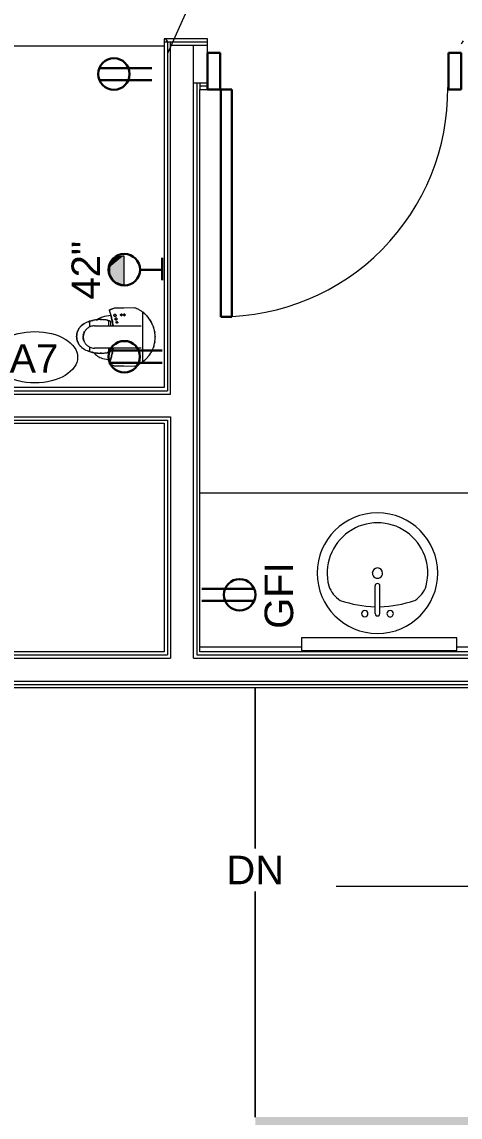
# Model space of a CAD drawing. Header units: inches. Extents: x -1176 to 1507, y -2563 to 978.
# Drawn here: x -808.8 to -739.7, y 36.3 to 208.8 of the extents above; entities that cross this region are included whole.
import ezdxf

# ---------------------------------------------------------------- set-up
doc = ezdxf.new("R2010")
doc.units = ezdxf.units.IN
doc.header["$MEASUREMENT"] = 0
for name, color, linetype, lineweight in [('A-ANNO-NOTE', 131, 'Continuous', 40), ('A-DETL', 90, 'Continuous', 9), ('A-DOOR', 31, 'Continuous', 18), ('A-DOOR-FRAM', 31, 'Continuous', 30), ('A-FLOR-LEVL', 51, 'Continuous', 9), ('A-FLOR-LEVL-TEXT', 2, 'Continuous', 9), ('A-WALL', 113, 'Continuous', 18), ('A-WALL-PATT', 111, 'Continuous', 18), ('I-WALL', 2, 'Continuous', 18), ('P-SANR-FIXT', 6, 'Continuous', 9), ('Q-CASE', 31, 'Continuous', 9), ('Q-SPCQ', 91, 'Continuous', 9), ('Q-SPCQ-IDEN', 132, 'Continuous', 9), ('S-STRS', 31, 'Continuous', 18)]:
    doc.layers.add(name, color=color, linetype=linetype, lineweight=lineweight)
doc.styles.add('Arial', font='arial.ttf', dxfattribs={"height": 4.5})
doc.styles.add('Swis721 Lt BT', font='swissl.ttf', dxfattribs={"height": 4.5})
pattern_1 = [(0, (0, 0), (15.36, 3.84), [0.634, -10.886, 0.634, -10.886, -61.44]), (0, (0, 0), (15.36, 3.84), [-23.04, 0.634, -22.406, 0.634, -10.886, -26.88]), (0, (0, 0), (15.36, 3.84), [-57.6, 0.634, -7.046, 0.634, -18.566]), (120, (5.76, 1.92), (-11.005538, 11.38215), [0.634, -10.886, 0.634, -10.886, -61.44]), (120, (5.76, 1.92), (-11.005538, 11.38215), [-23.04, 0.634, -22.406, 0.634, -10.886, -26.88]), (120, (5.76, 1.92), (-11.005538, 11.38215), [-57.6, 0.634, -7.046, 0.634, -18.566]), (240, (7.68, 9.6), (-4.354462, -15.22215), [0.634, -10.886, 0.634, -10.886, -61.44]), (240, (7.68, 9.6), (-4.354462, -15.22215), [-23.04, 0.634, -22.406, 0.634, -10.886, -26.88]), (240, (7.68, 9.6), (-4.354462, -15.22215), [-57.6, 0.634, -7.046, 0.634, -18.566])]

# ---------------------------------------------------------------- blocks, each defined once
blk = doc.blocks.new('Desk32 - Desk-6998125-2nd Floor Power _ Signal')
at = {"layer": 'Q-CASE'}
for p, q in [((2324.13, 494.41), (2324.13, 463.83)), ((2324.13, 463.83), (2377.92, 463.83))]:
    blk.add_line(p, q, dxfattribs=at)
blk = doc.blocks.new('Single Flush - D2 3_ X 8_-8439575-2nd Floor Power _ Signal')
at = {"layer": 'A-DOOR', "lineweight": 30}
for p, q in [((16.15625, 39.8125), (16.15625, 4)), ((17.90625, 39.8125), (16.15625, 39.8125)), ((17.90625, 4), (17.90625, 39.8125)), ((16.15625, 4), (17.90625, 4))]:
    blk.add_line(p, q, dxfattribs=at)
at = {"layer": 'A-DOOR', "lineweight": 9}
blk.add_arc((17.90625, 4), 35.8125, 90, 180.5, dxfattribs=at)
at = {"layer": 'A-DOOR-FRAM'}
for p, q in [((-20, -1.75), (-20, 4)), ((-20, 4), (-18, 4)), ((-18, -1.75), (-18, 4)), ((18.000004, -1.75), (18.000004, 4)), ((18.000004, 4), (20.000004, 4)), ((20.000004, -1.75), (20.000004, 4)), ((-20, -1.75), (-18, -1.75)), ((18.000004, -1.75), (20.000004, -1.75))]:
    blk.add_line(p, q, dxfattribs=at)
blk = doc.blocks.new('C-Counter Top - ADJ HEIGHT-7398507-2nd Floor Power _ Signal')
at = {"layer": 'Q-CASE'}
for p, q in [((12.59, 25), (-47.21, 25)), ((12.59, 0.75), (12.59, 25)), ((-31.21, 0.75), (-47.21, 0.75)), ((12.59, 0.75), (-6.71, 0.75)), ((12.59, 0), (12.59, 0.75))]:
    blk.add_line(p, q, dxfattribs=at)
blk = doc.blocks.new('Sink Vanity-Round - 19_ x 19_-4918671-2nd Floor Power _ Signal')
at = {"layer": 'P-SANR-FIXT'}
for p, q in [((3.43, 9.73), (3.43, 5.36)), ((4.18, 9.73), (4.18, 5.36))]:
    blk.add_line(p, q, dxfattribs=at)
for centre, radius, start, end in [((3.81, 3.35), 9.5, 90, 270), ((3.81, 3.35), 9.5, 270, 90), ((3.81, -9.17), 17.81, 91.2067, 109.2086), ((1.81, 9.73), 0.5, 360, 180), ((1.81, 9.73), 0.5, 180, 360), ((3.81, 9.73), 0.375, 360, 180), ((3.81, -9.17), 17.81, 70.7914, 88.7933), ((5.81, 9.73), 0.5, 0, 180), ((5.81, 9.73), 0.5, 180, 360), ((0.05, 4.11), 4.12, 120.7927, 162.1904), ((7.56, 4.11), 4.12, 17.8096, 59.2073), ((3.81, 3.35), 7.93, 165.3071, 14.6929), ((3.81, 5.36), 0.375, 180, 360), ((3.81, 3.35), 0.812, 360, 180), ((3.81, 3.35), 0.813, 180, 360)]:
    blk.add_arc(centre, radius, start, end, dxfattribs=at)
blk = doc.blocks.new('AC3 - AC3-7398508-2nd Floor Power _ Signal')
at = {"layer": 'Q-SPCQ'}
for p, q in [((12.25, -3), (-12.25, -3)), ((-12.25, -3), (-12.25, -5)), ((12.25, -5), (12.25, -3)), ((-12.25, -5), (12.25, -5))]:
    blk.add_line(p, q, dxfattribs=at)
blk = doc.blocks.new('Keurig_Coffee_Maker_18764 - Keurig_Coffee_Maker_18764-V100-2nd Floor Power _ Signal')
at = {"layer": 'Q-SPCQ'}
for p, q in [((-1.56, 3.82), (-2.29, 3.82)), ((-0.61, 4.75), (-0.53, 4.77)), ((-0.53, 4.77), (-0.61, 4.75)), ((-0.61, 4.75), (-0.53, 4.77)), ((-0.53, 4.77), (-0.61, 4.75)), ((-0.61, 4.75), (-0.53, 4.77)), ((-0.53, 4.77), (-0.61, 4.75)), ((-0.61, 4.75), (-0.6, 4.72)), ((-0.61, 4.75), (-0.6, 4.72)), ((-0.61, 4.75), (-0.6, 4.72)), ((-0.6, 4.72), (-0.52, 4.74)), ((-0.52, 4.74), (-0.6, 4.72)), ((-0.6, 4.72), (-0.52, 4.74)), ((-0.52, 4.74), (-0.6, 4.72)), ((-0.6, 4.72), (-0.52, 4.74)), ((-0.52, 4.74), (-0.6, 4.72)), ((-0.52, 4.74), (-0.53, 4.77)), ((-0.52, 4.74), (-0.53, 4.77)), ((-0.52, 4.74), (-0.53, 4.77)), ((-0.51, 4.78), (-0.43, 4.8)), ((-0.51, 4.78), (-0.51, 4.75)), ((-0.43, 4.77), (-0.51, 4.75)), ((-0.43, 4.8), (-0.36, 4.82)), ((-0.43, 4.77), (-0.43, 4.8)), ((-0.35, 4.79), (-0.43, 4.77)), ((-0.36, 4.82), (-0.35, 4.79)), ((-0.31, 4.83), (-0.11, 4.85)), ((-0.31, 4.83), (-0.3, 4.8)), ((-0.11, 4.82), (-0.3, 4.8)), ((-0.11, 4.85), (-0.11, 4.82)), ((-0.04, 4.86), (0.03, 4.85)), ((-0.04, 4.86), (-0.04, 4.82)), ((0.03, 4.82), (-0.04, 4.82)), ((0.03, 4.85), (0.13, 4.85)), ((0.13, 4.85), (0.03, 4.85)), ((0.03, 4.82), (0.03, 4.85)), ((0.03, 4.82), (0.12, 4.82)), ((0.12, 4.82), (0.03, 4.82)), ((0.13, 4.85), (0.12, 4.82)), ((0.2, 4.81), (0.12, 4.82)), ((0.13, 4.85), (0.2, 4.84)), ((0.2, 4.84), (0.2, 4.81)), ((0.27, 4.8), (0.28, 4.83)), ((0.3, 4.8), (0.27, 4.8)), ((0.28, 4.83), (0.44, 4.8)), ((0.43, 4.77), (0.34, 4.79)), ((0.49, 4.75), (0.43, 4.77)), ((0.44, 4.8), (0.5, 4.78)), ((0.44, 4.8), (0.44, 4.8)), ((0.44, 4.8), (0.44, 4.8)), ((0.45, 4.8), (0.44, 4.77)), ((0.47, 4.79), (0.46, 4.76)), ((0.52, 4.75), (0.46, 4.76)), ((0.46, 4.76), (0.49, 4.75)), ((0.5, 4.78), (0.47, 4.79)), ((0.47, 4.79), (0.52, 4.78)), ((0.49, 4.75), (0.5, 4.78)), ((0.5, 4.78), (0.49, 4.75)), ((0.5, 4.78), (0.49, 4.75)), ((0.49, 4.75), (0.49, 4.75)), ((0.5, 4.75), (0.51, 4.78)), ((0.5, 4.78), (0.5, 4.78)), ((0.52, 4.78), (0.52, 4.75)), ((0.58, 4.76), (0.57, 4.73)), ((0.64, 4.7), (0.57, 4.73)), ((0.58, 4.76), (0.65, 4.73)), ((0.64, 4.7), (0.65, 4.73)), ((0.71, 4.71), (0.7, 4.68)), ((0.74, 4.66), (0.7, 4.68)), ((0.7, 4.68), (0.74, 4.66)), ((0.75, 4.69), (0.71, 4.71)), ((0.71, 4.71), (0.76, 4.68)), ((0.89, 4.58), (0.74, 4.66)), ((0.76, 4.68), (0.9, 4.61)), ((0.91, 4.61), (0.89, 4.58)), ((0.9, 4.61), (0.89, 4.58)), ((2.47, 3.82), (1.56, 3.82)), ((-1.75, -4.31), (-1.75, 3.08)), ((1.75, 3.08), (1.75, -4.31)), ((-2.38, 0.79), (-1.75, 0.79)), ((-2.24, 0.47), (-1.75, 0.47)), ((1.75, 0.79), (2.56, 0.79)), ((1.75, 0.47), (2.42, 0.47)), ((-3.9, -4.57), (3.9, -4.57)), ((0, -6.52), (-0.05, -6.52)), ((0, -6.52), (-0.05, -6.52)), ((2.55, -5.79), (2.53, -5.79))]:
    blk.add_line(p, q, dxfattribs=at)
at = {"layer": 'Q-SPCQ', "flags": 128}
for points in [[(-4.52, -0.02), (-4.56, -1.59), (-4.6, -3.21)], [(4.6, -3.21), (4.56, -1.59), (4.52, -0.02)]]:
    blk.add_lwpolyline(points, dxfattribs=at)
at = {"layer": 'Q-SPCQ'}
for centre, radius, start, end in [((-0.11, 0.74), 3.42, 162.0251, 183.9632), ((-0.11, 0.74), 3.42, 133.2151, 162.0251), ((-0.11, 0.74), 3.42, 17.9749, 33.9816), ((-1.51, 0.29), 4.88, 2.0734, 17.9749), ((0, 12.51), 12.51, 252.7803, 257.1927), ((0, 12.51), 12.51, 253.7595, 261.925), ((0, 12.51), 12.51, 259.0261, 261.9487), ((0, 12.51), 12.51, 278.0789, 285.4279), ((3.4, -0.17), 0.187, 90, 270), ((3.4, -0.17), 0.187, 270, 90), ((2.3, -0.48), 0.125, 90, 270), ((2.3, -0.48), 0.125, 270, 90), ((2.84, -0.34), 0.156, 90, 270), ((2.84, -0.34), 0.156, 270, 90), ((3.48, -1.19), 0.125, 90, 270), ((3.48, -1.64), 0.125, 90, 270), ((3.48, -1.19), 0.125, 270, 90), ((3.48, -1.64), 0.125, 270, 90), ((-0.02, -1.68), 4.83, 219.3983, 221.0457), ((-0.02, -1.68), 4.83, 228.1639, 230.5343), ((-0.02, -1.68), 4.83, 239.6592, 240.0724)]:
    blk.add_arc(centre, radius, start, end, dxfattribs=at)
for points, knots in [([(2.14, 4.62), (2.07, 4.77), (1.89, 5.05), (1.52, 5.4), (1.09, 5.67), (0.61, 5.84), (0.09, 5.9), (-0.42, 5.84), (-0.91, 5.67), (-1.27, 5.44), (-1.52, 5.22), (-1.75, 4.98), (-1.88, 4.77), (-1.96, 4.62)], [0, 0, 0, 0, 0.1, 0.2, 0.3, 0.4, 0.5, 0.6, 0.7, 0.8, 0.85, 0.9, 1, 1, 1, 1]), ([(-1.9, 4.72), (-1.84, 4.83), (-1.7, 5.03), (-1.51, 5.23), (-1.4, 5.33), (-1.37, 5.35)], [0, 0, 0, 0, 0.3333333, 0.6666667, 0.7485665, 0.7485665, 0.7485665, 0.7485665]), ([(-0.84, 5.68), (-0.81, 5.69), (-0.71, 5.73), (-0.61, 5.77), (-0.54, 5.79)], [0.1340386, 0.1340386, 0.1340386, 0.1340386, 0.1666667, 0.256932, 0.256932, 0.256932, 0.256932]), ([(-0.38, 5.83), (-0.37, 5.83), (-0.07, 5.89), (0.25, 5.88), (0.55, 5.83), (0.57, 5.83)], [0.3167664, 0.3167664, 0.3167664, 0.3167664, 0.3333333, 0.6666667, 0.6830273, 0.6830273, 0.6830273, 0.6830273]), ([(0.74, 5.78), (0.81, 5.76), (0.9, 5.73), (1, 5.69), (1.02, 5.68)], [0.7488948, 0.7488948, 0.7488948, 0.7488948, 0.8333333, 0.8657703, 0.8657703, 0.8657703, 0.8657703]), ([(1.56, 5.35), (1.58, 5.33), (1.69, 5.23), (1.89, 5.03), (2.02, 4.83), (2.09, 4.72)], [0.2509667, 0.2509667, 0.2509667, 0.2509667, 0.3333333, 0.6666667, 1, 1, 1, 1]), ([(1.75, 3.08), (1.75, 3.18), (1.73, 3.38), (1.66, 3.67), (1.55, 3.9), (1.45, 4.07), (1.36, 4.19), (1.26, 4.3), (1.14, 4.4), (1.02, 4.5), (0.9, 4.58), (0.76, 4.65), (0.62, 4.72), (0.47, 4.77), (0.3, 4.8), (0.12, 4.83), (-0.08, 4.83), (-0.28, 4.81), (-0.47, 4.77), (-0.65, 4.7), (-0.83, 4.62), (-0.99, 4.52), (-1.15, 4.4), (-1.28, 4.27), (-1.4, 4.13), (-1.51, 3.97), (-1.62, 3.75), (-1.72, 3.46), (-1.75, 3.21), (-1.75, 3.08)], [0, 0, 0, 0, 0.055556, 0.111111, 0.166667, 0.194444, 0.222222, 0.25, 0.277778, 0.305556, 0.333333, 0.361111, 0.388889, 0.416667, 0.444444, 0.479167, 0.513889, 0.548611, 0.583333, 0.618056, 0.652778, 0.6875, 0.722222, 0.756944, 0.791667, 0.826389, 0.861111, 0.930556, 1, 1, 1, 1]), ([(2.39, 4.05), (2.4, 4.03), (2.42, 3.99), (2.43, 3.95), (2.44, 3.93)], [0.17849533, 0.17849533, 0.17849533, 0.17849533, 0.2, 0.21501957, 0.21501957, 0.21501957, 0.21501957]), ([(2.56, 3.52), (2.58, 3.45), (2.6, 3.36), (2.62, 3.27), (2.62, 3.26)], [0.3370694, 0.3370694, 0.3370694, 0.3370694, 0.4, 0.41654848, 0.41654848, 0.41654848, 0.41654848]), ([(-2.54, 2.59), (-2.54, 2.6), (-2.53, 2.69), (-2.52, 2.78), (-2.51, 2.86)], [0.38887206, 0.38887206, 0.38887206, 0.38887206, 0.4, 0.46606846, 0.46606846, 0.46606846, 0.46606846]), ([(-1.75, 0.12), (-1.82, 0.13), (-2.22, 0.19), (-2.62, 0.27), (-2.94, 0.35)], [0.7961311, 0.7961311, 0.7961311, 0.7961311, 0.8333333, 1, 1, 1, 1]), ([(-2.33, 0.67), (-2.34, 0.68), (-2.34, 0.7), (-2.36, 0.74), (-2.38, 0.79), (-2.39, 0.83), (-2.4, 0.85)], [0.8338778, 0.8338778, 0.8338778, 0.8338778, 0.8611111, 0.8888889, 0.9444444, 1, 1, 1, 1]), ([(-2.38, 0.79), (-2.37, 0.77), (-2.36, 0.73), (-2.34, 0.68), (-2.32, 0.65), (-2.31, 0.62), (-2.3, 0.6), (-2.29, 0.58), (-2.28, 0.56), (-2.27, 0.54), (-2.26, 0.52), (-2.26, 0.51), (-2.25, 0.49), (-2.24, 0.48), (-2.24, 0.47), (-2.24, 0.47), (-2.24, 0.47)], [0, 0, 0, 0, 0.0555556, 0.1111111, 0.1388889, 0.1666667, 0.1944444, 0.2222222, 0.25, 0.2777778, 0.3055556, 0.3333333, 0.3611111, 0.3888889, 0.4444444, 0.4737946, 0.4737946, 0.4737946, 0.4737946]), ([(2.94, 0.35), (2.62, 0.27), (2.22, 0.19), (1.82, 0.13), (1.75, 0.12)], [0, 0, 0, 0, 0.1666667, 0.2038782, 0.2038782, 0.2038782, 0.2038782]), ([(1.86, 0.14), (1.93, 0.15), (2.29, 0.21), (2.65, 0.28), (2.94, 0.35)], [0.8149744, 0.8149744, 0.8149744, 0.8149744, 0.85, 1, 1, 1, 1]), ([(2.42, 0.47), (2.42, 0.47), (2.42, 0.47), (2.43, 0.48), (2.43, 0.49), (2.44, 0.51), (2.45, 0.53), (2.46, 0.55), (2.47, 0.57), (2.48, 0.58), (2.48, 0.6), (2.49, 0.62), (2.51, 0.66), (2.53, 0.72), (2.55, 0.76), (2.56, 0.79)], [0.5262054, 0.5262054, 0.5262054, 0.5262054, 0.5555556, 0.6111111, 0.6388889, 0.6666667, 0.7083333, 0.75, 0.7708333, 0.78125, 0.7916667, 0.8333333, 0.875, 0.9166667, 1, 1, 1, 1]), ([(2.58, 0.85), (2.58, 0.83), (2.56, 0.79), (2.54, 0.74), (2.53, 0.7), (2.52, 0.68), (2.52, 0.67)], [0, 0, 0, 0, 0.0555556, 0.1111111, 0.1388889, 0.1661222, 0.1661222, 0.1661222, 0.1661222]), ([(3.33, 0.01), (3.34, 0.01), (3.36, 0.02), (3.38, 0.02), (3.4, 0.02)], [0.8888889, 0.8888889, 0.8888889, 0.8888889, 0.9305556, 1, 1, 1, 1]), ([(3.4, 0.02), (3.41, 0.02), (3.42, 0.02), (3.44, 0.01), (3.44, 0.01)], [0, 0, 0, 0, 0.05555556, 0.07172864, 0.07172864, 0.07172864, 0.07172864]), ([(2.3, -0.6), (2.3, -0.6), (2.28, -0.6), (2.26, -0.6), (2.24, -0.59), (2.23, -0.58), (2.22, -0.57), (2.21, -0.56), (2.19, -0.53), (2.18, -0.5), (2.18, -0.46), (2.19, -0.42), (2.2, -0.4), (2.22, -0.39), (2.23, -0.38), (2.26, -0.36), (2.28, -0.35), (2.3, -0.35)], [0, 0, 0, 0, 0.055556, 0.111111, 0.166667, 0.194444, 0.222222, 0.277778, 0.333333, 0.444444, 0.583333, 0.652778, 0.722222, 0.756944, 0.791667, 0.861111, 1, 1, 1, 1]), ([(2.3, -0.35), (2.31, -0.35), (2.32, -0.36), (2.34, -0.36), (2.35, -0.36), (2.36, -0.37), (2.38, -0.38), (2.39, -0.39), (2.4, -0.4), (2.42, -0.42), (2.43, -0.46), (2.43, -0.5), (2.42, -0.54), (2.4, -0.55), (2.39, -0.57), (2.38, -0.58), (2.35, -0.6), (2.32, -0.6), (2.3, -0.6)], [0, 0, 0, 0, 0.055556, 0.083333, 0.111111, 0.166667, 0.194444, 0.222222, 0.277778, 0.333333, 0.444444, 0.583333, 0.652778, 0.722222, 0.756944, 0.791667, 0.861111, 1, 1, 1, 1]), ([(2.7, -0.41), (2.7, -0.39), (2.68, -0.36), (2.69, -0.31), (2.7, -0.26), (2.72, -0.24), (2.73, -0.22), (2.74, -0.21), (2.76, -0.2), (2.77, -0.2), (2.78, -0.19), (2.79, -0.19)], [0.3410947, 0.3410947, 0.3410947, 0.3410947, 0.4444444, 0.5833333, 0.6527778, 0.7222222, 0.7569444, 0.7916667, 0.8263889, 0.8611111, 0.8888889, 0.8888889, 0.8888889, 0.8888889]), ([(2.84, -0.18), (2.85, -0.18), (2.87, -0.18), (2.88, -0.18), (2.9, -0.19), (2.92, -0.2), (2.93, -0.21), (2.94, -0.21), (2.94, -0.22)], [0, 0, 0, 0, 0.0555556, 0.0833333, 0.1111111, 0.1666667, 0.1944444, 0.2222222, 0.2222222, 0.2222222, 0.2222222]), ([(2.98, -0.41), (2.97, -0.42), (2.97, -0.43), (2.95, -0.45), (2.94, -0.46), (2.93, -0.47), (2.89, -0.48), (2.87, -0.49), (2.84, -0.49)], [0.6666667, 0.6666667, 0.6666667, 0.6666667, 0.7222222, 0.7569444, 0.7916667, 0.8263889, 0.8611111, 1, 1, 1, 1]), ([(2.98, -0.26), (2.99, -0.27), (3, -0.31), (3, -0.36), (2.99, -0.4), (2.98, -0.41), (2.98, -0.41)], [0.3333333, 0.3333333, 0.3333333, 0.3333333, 0.4444444, 0.5833333, 0.6527778, 0.6589053, 0.6589053, 0.6589053, 0.6589053]), ([(3.21, -0.14), (3.21, -0.13), (3.22, -0.11), (3.22, -0.09), (3.23, -0.08), (3.23, -0.08)], [0.5555556, 0.5555556, 0.5555556, 0.5555556, 0.5833333, 0.6527778, 0.6666667, 0.6666667, 0.6666667, 0.6666667]), ([(3.27, -0.31), (3.27, -0.3), (3.25, -0.29), (3.23, -0.25), (3.21, -0.21), (3.21, -0.18), (3.21, -0.17)], [0.2222222, 0.2222222, 0.2222222, 0.2222222, 0.2777778, 0.3333333, 0.4444444, 0.4882459, 0.4882459, 0.4882459, 0.4882459]), ([(3.4, -0.36), (3.39, -0.36), (3.37, -0.35), (3.35, -0.35), (3.34, -0.35), (3.33, -0.34)], [0, 0, 0, 0, 0.0555556, 0.0833333, 0.1111111, 0.1111111, 0.1111111, 0.1111111]), ([(3.48, -1.31), (3.47, -1.31), (3.46, -1.31), (3.44, -1.31), (3.42, -1.3), (3.4, -1.28), (3.39, -1.27), (3.37, -1.24), (3.36, -1.21), (3.36, -1.16), (3.37, -1.13), (3.38, -1.11), (3.39, -1.1), (3.41, -1.09), (3.44, -1.07), (3.46, -1.06), (3.48, -1.06)], [0, 0, 0, 0, 0.055556, 0.111111, 0.166667, 0.222222, 0.277778, 0.333333, 0.444444, 0.583333, 0.652778, 0.722222, 0.756944, 0.791667, 0.861111, 1, 1, 1, 1]), ([(3.36, -1.66), (3.36, -1.64), (3.36, -1.61), (3.37, -1.58), (3.39, -1.56), (3.4, -1.54), (3.44, -1.52), (3.46, -1.51), (3.48, -1.51)], [0.4444444, 0.4444444, 0.4444444, 0.4444444, 0.5833333, 0.6527778, 0.7222222, 0.7916667, 0.8611111, 1, 1, 1, 1]), ([(3.48, -1.06), (3.49, -1.06), (3.51, -1.06), (3.53, -1.07), (3.55, -1.08), (3.56, -1.09), (3.58, -1.11), (3.6, -1.13), (3.61, -1.17), (3.61, -1.19), (3.61, -1.21)], [0, 0, 0, 0, 0.0555556, 0.1111111, 0.1666667, 0.2222222, 0.2777778, 0.3333333, 0.4444444, 0.5555556, 0.5555556, 0.5555556, 0.5555556]), ([(3.59, -1.25), (3.59, -1.26), (3.58, -1.27), (3.56, -1.29), (3.53, -1.31), (3.5, -1.31), (3.48, -1.31)], [0.6666667, 0.6666667, 0.6666667, 0.6666667, 0.7222222, 0.7916667, 0.8611111, 1, 1, 1, 1]), ([(3.48, -1.51), (3.49, -1.51), (3.51, -1.51), (3.53, -1.52), (3.55, -1.53), (3.56, -1.54), (3.58, -1.56), (3.6, -1.58), (3.61, -1.61), (3.61, -1.64), (3.61, -1.66)], [0, 0, 0, 0, 0.0555556, 0.1111111, 0.1666667, 0.2222222, 0.2777778, 0.3333333, 0.4444444, 0.5555556, 0.5555556, 0.5555556, 0.5555556]), ([(3.59, -1.7), (3.59, -1.7), (3.58, -1.72), (3.56, -1.73), (3.53, -1.75), (3.5, -1.76), (3.48, -1.76)], [0.6666667, 0.6666667, 0.6666667, 0.6666667, 0.7222222, 0.7916667, 0.8611111, 1, 1, 1, 1]), ([(3.5, -0.01), (3.5, -0.01), (3.51, -0.02), (3.53, -0.03), (3.54, -0.05), (3.57, -0.09), (3.59, -0.14), (3.59, -0.18), (3.58, -0.2)], [0.1737723, 0.1737723, 0.1737723, 0.1737723, 0.1944444, 0.2222222, 0.2777778, 0.3333333, 0.4444444, 0.5555556, 0.5555556, 0.5555556, 0.5555556]), ([(3.58, -0.23), (3.57, -0.24), (3.56, -0.26), (3.55, -0.28), (3.53, -0.3), (3.52, -0.31), (3.52, -0.31)], [0.6069174, 0.6069174, 0.6069174, 0.6069174, 0.6527778, 0.7222222, 0.7569444, 0.7777778, 0.7777778, 0.7777778, 0.7777778]), ([(-4.28, -3.96), (-4.26, -4), (-4.23, -4.06), (-4.2, -4.11), (-4.2, -4.12)], [0.3713401, 0.3713401, 0.3713401, 0.3713401, 0.5, 0.5248828, 0.5248828, 0.5248828, 0.5248828]), ([(-4.2, -4.12), (-4.2, -4.11), (-4.23, -4.06), (-4.26, -4), (-4.28, -3.96)], [0.4751172, 0.4751172, 0.4751172, 0.4751172, 0.5, 0.6286599, 0.6286599, 0.6286599, 0.6286599]), ([(-3.9, -4.57), (-3.77, -4.75), (-3.49, -5.07), (-3.02, -5.49), (-2.6, -5.78), (-2.29, -5.96), (-2.11, -6.05), (-1.94, -6.12), (-1.75, -6.2), (-1.57, -6.27), (-1.44, -6.31), (-1.36, -6.33), (-1.24, -6.36), (-1.07, -6.41), (-0.88, -6.44), (-0.76, -6.46), (-0.68, -6.47), (-0.53, -6.49), (-0.32, -6.51), (-0.14, -6.52), (-0.05, -6.52)], [0, 0, 0, 0, 0.142857, 0.285714, 0.428571, 0.5, 0.535714, 0.571429, 0.625, 0.678571, 0.705357, 0.71875, 0.732143, 0.785714, 0.839286, 0.852679, 0.866071, 0.892857, 0.946429, 1, 1, 1, 1]), ([(-3.44, -5.1), (-3.43, -5.11), (-3.38, -5.16), (-3.33, -5.21), (-3.29, -5.25)], [0.23427003, 0.23427003, 0.23427003, 0.23427003, 0.25, 0.30481789, 0.30481789, 0.30481789, 0.30481789]), ([(-3.29, -5.25), (-3.33, -5.21), (-3.38, -5.16), (-3.43, -5.11), (-3.44, -5.1)], [0.79638486, 0.79638486, 0.79638486, 0.79638486, 0.83333333, 0.8435005, 0.8435005, 0.8435005, 0.8435005]), ([(3.04, -5.45), (3.15, -5.37), (3.27, -5.27), (3.38, -5.16), (3.39, -5.15)], [0.2716855, 0.2716855, 0.2716855, 0.2716855, 0.4, 0.414526, 0.414526, 0.414526, 0.414526]), ([(3.39, -5.15), (3.3, -5.23), (3.18, -5.34), (3.06, -5.44), (3.04, -5.45)], [0.585474, 0.585474, 0.585474, 0.585474, 0.7, 0.7283145, 0.7283145, 0.7283145, 0.7283145]), ([(3.85, -4.63), (3.84, -4.65), (3.75, -4.77), (3.65, -4.88), (3.56, -4.97)], [0.3739159, 0.3739159, 0.3739159, 0.3739159, 0.4, 0.5097654, 0.5097654, 0.5097654, 0.5097654]), ([(-2.72, -5.7), (-2.76, -5.67), (-2.83, -5.62), (-2.89, -5.58), (-2.92, -5.56)], [0.63255371, 0.63255371, 0.63255371, 0.63255371, 0.66666667, 0.68782663, 0.68782663, 0.68782663, 0.68782663]), ([(-2.91, -5.56), (-2.89, -5.58), (-2.82, -5.63), (-2.75, -5.68), (-2.71, -5.7)], [0.46748557, 0.46748557, 0.46748557, 0.46748557, 0.5, 0.54988363, 0.54988363, 0.54988363, 0.54988363]), ([(-2.32, -5.94), (-2.28, -5.96), (-2.2, -6), (-2.13, -6.03), (-2.1, -6.05)], [0.7023309, 0.7023309, 0.7023309, 0.7023309, 0.75, 0.78527969, 0.78527969, 0.78527969, 0.78527969]), ([(-1.45, -6.3), (-1.48, -6.29), (-1.55, -6.27), (-1.62, -6.25), (-1.68, -6.23)], [0.3190358, 0.3190358, 0.3190358, 0.3190358, 0.33333333, 0.37139588, 0.37139588, 0.37139588, 0.37139588]), ([(-0.77, -6.46), (-0.78, -6.46), (-0.84, -6.45), (-0.9, -6.44), (-0.95, -6.43)], [0.1610836, 0.1610836, 0.1610836, 0.1610836, 0.16666667, 0.2032532, 0.2032532, 0.2032532, 0.2032532]), ([(0, -6.52), (0.09, -6.52), (0.26, -6.51), (0.47, -6.49), (0.63, -6.47), (0.76, -6.45), (0.88, -6.43), (1.02, -6.4), (1.17, -6.37), (1.31, -6.33), (1.42, -6.3), (1.53, -6.26), (1.67, -6.21), (1.83, -6.15), (2.04, -6.06), (2.19, -5.98), (2.29, -5.93)], [0, 0, 0, 0, 0.1, 0.2, 0.25, 0.3, 0.35, 0.4, 0.475, 0.55, 0.5875, 0.625, 0.7, 0.775, 0.85, 1, 1, 1, 1]), ([(0.71, -6.46), (0.74, -6.46), (0.79, -6.45), (0.84, -6.44), (0.86, -6.44)], [0.29875922, 0.29875922, 0.29875922, 0.29875922, 0.33333333, 0.3619925, 0.3619925, 0.3619925, 0.3619925]), ([(0.86, -6.44), (0.84, -6.44), (0.79, -6.45), (0.74, -6.46), (0.71, -6.46)], [0.6380075, 0.6380075, 0.6380075, 0.6380075, 0.66666667, 0.70124078, 0.70124078, 0.70124078, 0.70124078]), ([(1.52, -6.26), (1.54, -6.26), (1.57, -6.25), (1.6, -6.23), (1.62, -6.23)], [0.65060949, 0.65060949, 0.65060949, 0.65060949, 0.66666667, 0.69577662, 0.69577662, 0.69577662, 0.69577662]), ([(1.62, -6.23), (1.6, -6.23), (1.57, -6.25), (1.54, -6.26), (1.52, -6.26)], [0.30422338, 0.30422338, 0.30422338, 0.30422338, 0.33333333, 0.34939051, 0.34939051, 0.34939051, 0.34939051]), ([(2.85, -5.59), (2.8, -5.62), (2.62, -5.75), (2.43, -5.85), (2.29, -5.93)], [0.8, 0.8, 0.8, 0.8, 0.85, 1, 1, 1, 1])]:
    blk.add_open_spline(points, degree=3, knots=knots, dxfattribs=at)
for points in [[(-1.27, 5.43), (-1.23, 5.46), (-1.19, 5.49), (-1.15, 5.51)], [(-1.15, 5.51), (-1.1, 5.54), (-1.05, 5.57), (-1, 5.6)], [(1.19, 5.6), (1.24, 5.57), (1.28, 5.54), (1.33, 5.51)], [(1.33, 5.51), (1.37, 5.49), (1.41, 5.46), (1.45, 5.43)], [(-2.29, 3.82), (-2.36, 3.62), (-2.46, 3.2), (-2.56, 2.55), (-2.57, 1.89), (-2.53, 1.46), (-2.49, 1.24)], [(-2.44, 3.26), (-2.42, 3.35), (-2.4, 3.44), (-2.38, 3.53)], [(-1.96, 4.62), (-2.02, 4.49), (-2.14, 4.23), (-2.24, 3.96), (-2.29, 3.82)], [(-2.25, 3.93), (-2.24, 3.97), (-2.22, 4.01), (-2.21, 4.05)], [(-1.96, 4.62), (-1.95, 4.63), (-1.93, 4.67), (-1.91, 4.71), (-1.9, 4.72)], [(2.09, 4.72), (2.1, 4.71), (2.12, 4.67), (2.13, 4.63), (2.14, 4.62)], [(2.47, 3.82), (2.43, 3.96), (2.33, 4.23), (2.21, 4.49), (2.14, 4.62)], [(2.68, 1.24), (2.71, 1.46), (2.75, 1.89), (2.74, 2.55), (2.65, 3.2), (2.54, 3.62), (2.47, 3.82)], [(-2.56, 1.93), (-2.56, 2), (-2.56, 2.07), (-2.56, 2.15)], [(2.69, 2.85), (2.71, 2.77), (2.72, 2.68), (2.73, 2.59)], [(2.74, 2.15), (2.75, 2.08), (2.74, 2), (2.74, 1.93)], [(-4.23, 0.74), (-4.29, 0.61), (-4.39, 0.36), (-4.48, 0.11), (-4.52, -0.02)], [(-4.23, 0.74), (-4.27, 0.65), (-4.34, 0.48), (-4.41, 0.31), (-4.44, 0.22)], [(-4.44, 0.22), (-4.41, 0.31), (-4.34, 0.48), (-4.27, 0.65), (-4.23, 0.74)], [(-2.94, 0.35), (-3.15, 0.4), (-3.59, 0.52), (-4.02, 0.66), (-4.23, 0.74)], [(-2.94, 0.35), (-2.59, 0.27), (-2.24, 0.2), (-1.89, 0.14)], [(-2.49, 1.24), (-2.48, 1.17), (-2.45, 1.01), (-2.4, 0.86), (-2.38, 0.79)], [(-2.4, 0.85), (-2.42, 0.91), (-2.44, 0.98), (-2.45, 1.04)], [(-1.81, 0.13), (-1.9, 0.14), (-1.98, 0.16), (-2.07, 0.17)], [(2.94, 0.35), (2.59, 0.27), (2.25, 0.2), (1.9, 0.15)], [(2.56, 0.79), (2.59, 0.86), (2.63, 1.01), (2.67, 1.17), (2.68, 1.24)], [(2.64, 1.04), (2.62, 0.98), (2.6, 0.91), (2.58, 0.85)], [(4.23, 0.74), (4.02, 0.66), (3.59, 0.52), (3.15, 0.4), (2.94, 0.35)], [(4.44, 0.22), (4.41, 0.31), (4.34, 0.48), (4.27, 0.65), (4.23, 0.74)], [(4.52, -0.02), (4.48, 0.11), (4.39, 0.36), (4.29, 0.61), (4.23, 0.74)], [(4.23, 0.74), (4.27, 0.65), (4.34, 0.48), (4.41, 0.31), (4.44, 0.22)], [(2.74, -0.45), (2.73, -0.45), (2.72, -0.43), (2.71, -0.42), (2.71, -0.41)], [(3.46, -0.34), (3.44, -0.35), (3.42, -0.36), (3.4, -0.36)], [(-4.6, -3.21), (-4.55, -3.38), (-4.43, -3.69), (-4.19, -4.15), (-4, -4.43), (-3.9, -4.57)], [(3.48, -1.76), (3.47, -1.76), (3.46, -1.76), (3.44, -1.75), (3.42, -1.74), (3.41, -1.74), (3.4, -1.73)], [(3.9, -4.57), (4, -4.43), (4.19, -4.15), (4.43, -3.69), (4.55, -3.38), (4.6, -3.21)], [(-4.47, -3.57), (-4.46, -3.59), (-4.45, -3.61), (-4.44, -3.63)], [(-4.44, -3.63), (-4.45, -3.61), (-4.46, -3.59), (-4.47, -3.57)], [(2.29, -5.93), (2.49, -5.82), (2.89, -5.58), (3.43, -5.13), (3.75, -4.77), (3.9, -4.57)], [(3.57, -4.97), (3.67, -4.86), (3.76, -4.75), (3.85, -4.63)], [(4.45, -3.62), (4.45, -3.61), (4.46, -3.59), (4.47, -3.57)], [(4.47, -3.57), (4.46, -3.59), (4.45, -3.61), (4.45, -3.62)], [(-2.1, -6.05), (-2.18, -6.01), (-2.25, -5.97), (-2.33, -5.93)], [(-1.66, -6.23), (-1.61, -6.25), (-1.55, -6.27), (-1.5, -6.29)], [(-1.5, -6.29), (-1.48, -6.29), (-1.46, -6.3), (-1.45, -6.3)], [(-0.94, -6.43), (-0.89, -6.44), (-0.84, -6.45), (-0.78, -6.46)], [(0, -6.52), (0.03, -6.52), (0.05, -6.52), (0.08, -6.52)], [(0.08, -6.52), (0.05, -6.52), (0.03, -6.52), (0, -6.52)], [(2.29, -5.93), (2.48, -5.83), (2.67, -5.72), (2.85, -5.59)]]:
    blk.add_open_spline(points, degree=3, dxfattribs=at)
blk = doc.blocks.new('Appliance_Specialty Equipment Tag - Standard-3515593-2nd Floor Power _ Signal')
at = {"layer": 'Q-SPCQ-IDEN'}
blk.add_ellipse((-0.0499, 0.0037), major_axis=(-0.1406, 0), ratio=0.600473, dxfattribs=at)

msp = doc.modelspace()

# ---------------------------------------------------------------- hatches: boundary and pattern name
at = {"layer": 'A-ANNO-NOTE', "lineweight": 9}
for points in [[(-792.84, 167.42), (-792.84, 171.92), (-794.96, 170.18), (-792.94, 167.55)], [(-794.96, 170.18), (-792.84, 171.92), (-793.54, 171.78)], [(-794.96, 170.18), (-793.54, 171.78), (-794.65, 170.91)], [(-794.96, 170.18), (-794.65, 170.91), (-794.92, 170.34)], [(-794.65, 170.91), (-793.54, 171.78), (-794.29, 171.33)], [(-794.23, 171.38), (-793.54, 171.78), (-793.69, 171.72)], [(-793.54, 171.78), (-792.84, 171.92), (-793.31, 171.85)], [(-792.76, 167.42), (-792.84, 171.92), (-792.84, 167.42)], [(-792.76, 167.42), (-792.68, 167.42), (-792.84, 171.92), (-792.76, 167.55)], [(-792.68, 167.42), (-792.76, 171.92), (-792.84, 171.92), (-792.68, 167.55)], [(-792.68, 167.42), (-792.68, 171.92), (-792.76, 171.92), (-792.68, 167.55)], [(-795, 169.39), (-794.96, 170.18), (-795.02, 169.55)], [(-794.92, 169), (-794.96, 170.18), (-795, 169.39)], [(-794.29, 168), (-794.96, 170.18), (-794.92, 169)], [(-792.84, 167.42), (-794.96, 170.18), (-794.29, 168), (-793.17, 167.55)], [(-794.29, 168), (-794.92, 169), (-794.69, 168.49)], [(-792.84, 167.42), (-794.29, 168), (-793, 167.43)], [(-793, 167.43), (-794.29, 168), (-793.76, 167.65), (-793.43, 167.55)], [(-793.08, 167.44), (-793.76, 167.65), (-793.46, 167.53)]]:
    msp.add_hatch(color=256, dxfattribs=at).paths.add_polyline_path(points, flags=0)
at = {"layer": 'A-WALL-PATT', "lineweight": 9}
h = msp.add_hatch(dxfattribs=at)
h.set_pattern_fill('FP_2', color=256, style=0, pattern_type=2)
h.set_pattern_definition(pattern_1)
h.paths.add_polyline_path([(-779.56, 205.66), (-779.56, 206.16), (-786.37, 206.16), (-786.37, 205.66), (-780.75, 205.66)], flags=0)
h.paths.add_polyline_path([(-689.65, 205.66), (-689.65, 206.16), (-739.56, 206.16), (-739.56, 205.66), (-694.17, 205.66)], flags=0)
h.paths.add_polyline_path([(-655.45, 205.66), (-655.45, 206.16), (-655.65, 206.16), (-655.65, 205.66)], flags=0)
h = msp.add_hatch(dxfattribs=at)
h.set_pattern_fill('FP_2', color=256, style=0, pattern_type=2)
h.set_pattern_definition(pattern_1)
h.paths.add_polyline_path([(-728.86, 205.16), (-689.65, 205.16), (-689.65, 205.66), (-739.56, 205.66), (-739.56, 205.16)], flags=0)
h.paths.add_polyline_path([(-781.75, 205.16), (-779.56, 205.16), (-779.56, 205.66), (-785.37, 205.66), (-785.37, 205.16)], flags=0)
h.paths.add_polyline_path([(-655.45, 205.16), (-655.45, 205.66), (-655.65, 205.66), (-655.65, 205.16)], flags=0)
h = msp.add_hatch(dxfattribs=at)
h.set_pattern_fill('FP_2', color=256, style=0, pattern_type=2)
h.set_pattern_definition(pattern_1)
h.paths.add_polyline_path([(-736.48, 198.66), (-735.98, 198.66), (-735.98, 199.16), (-739.56, 199.16), (-739.56, 198.66), (-736.98, 198.66)], flags=0)
h.paths.add_polyline_path([(-731.85, 198.66), (-696.07, 198.66), (-696.07, 199.16), (-732.35, 199.16), (-732.35, 198.66)], flags=0)
h.paths.add_polyline_path([(-655.45, 198.66), (-655.45, 199.16), (-655.65, 199.16), (-655.65, 198.66)], flags=0)
h.paths.add_polyline_path([(-780.75, 198.66), (-779.56, 198.66), (-779.56, 199.16), (-780.75, 199.16)], flags=0)
h.paths.add_polyline_path([(-689.65, 198.66), (-689.65, 199.16), (-692.45, 199.16), (-692.45, 198.66), (-691.45, 198.66)], flags=0)
h = msp.add_hatch(dxfattribs=at)
h.set_pattern_fill('FP_2', color=256, style=0, pattern_type=2)
h.set_pattern_definition(pattern_1)
h.paths.add_polyline_path([(-655.65, 198.16), (-655.45, 198.16), (-655.45, 198.66), (-655.65, 198.66)], flags=0)
h.paths.add_polyline_path([(-779.56, 198.16), (-779.56, 198.66), (-780.75, 198.66), (-780.75, 198.16)], flags=0)
h.paths.add_polyline_path([(-731.35, 198.16), (-697.07, 198.16), (-697.07, 198.66), (-731.35, 198.66)], flags=0)
h.paths.add_polyline_path([(-689.65, 198.16), (-689.65, 198.66), (-691.45, 198.66), (-691.45, 198.16)], flags=0)
h.paths.add_polyline_path([(-736.98, 198.16), (-736.98, 198.66), (-739.56, 198.66), (-739.56, 198.16)], flags=0)
at = {"layer": 'A-WALL-PATT'}
h = msp.add_hatch(color=250, dxfattribs=at)
h.paths.add_polyline_path([(-590.07, 16.25), (-590.07, 36.25), (-673.56, 36.25), (-673.56, 16.25), (-642.33, 16.25)], flags=0)
h.paths.add_polyline_path([(-858.33, 16.25), (-824.03, 16.25), (-824.03, 36.25), (-858.33, 36.25)], flags=0)
h.paths.add_polyline_path([(-1015.06, 16.25), (-898.33, 16.25), (-898.33, 36.25), (-1015.06, 36.25)], flags=0)
h.paths.add_polyline_path([(-772.03, 16.25), (-714.56, 16.25), (-714.56, 36.25), (-772.03, 36.25)], flags=0)

# ---------------------------------------------------------------- linework, layer by layer
at = {"layer": 'A-ANNO-NOTE', "lineweight": 30}
for p, q in [((-788.34, 201.54), (-796.6, 201.54)), ((-788.34, 199.63), (-796.6, 199.63)), ((-786.7, 168.12), (-786.7, 171.62)), ((-786.7, 169.75), (-790.2, 169.75)), ((-786.7, 157.02), (-794.96, 157.02)), ((-786.7, 155.1), (-794.96, 155.1)), ((-780.47, 119.5), (-772.21, 119.5)), ((-780.47, 117.59), (-772.21, 117.59))]:
    msp.add_line(p, q, dxfattribs=at)
at = {"layer": 'A-ANNO-NOTE', "lineweight": 9}
msp.add_line((-792.68, 167.42), (-792.68, 171.92), dxfattribs=at)
at = {"layer": 'A-ANNO-NOTE', "lineweight": 30}
for centre, radius in [((-794.32, 200.59), 2.48), ((-792.68, 169.76), 2.48), ((-792.68, 156.06), 2.47), ((-774.49, 118.54), 2.48)]:
    msp.add_circle(centre, radius, dxfattribs=at)
at = {"layer": 'A-ANNO-NOTE', "lineweight": 9}
msp.add_arc((-792.77, 169.67), 2.25, 87.6427, 272.3573, dxfattribs=at)
at = {"layer": 'A-DETL'}
msp.add_line((-759.29, 72.65), (-703.29, 72.65), dxfattribs=at)
at = {"layer": 'A-FLOR-LEVL'}
msp.add_line((-772.04, 103.93), (-772.04, 36.25), dxfattribs=at)
at = {"layer": 'A-WALL'}
for p, q in [((-786.37, 205.66), (-779.56, 205.66)), ((-785.87, 205.66), (-785.87, 150.68)), ((-785.37, 150.18), (-785.37, 205.66)), ((-785.37, 205.16), (-779.56, 205.16)), ((-781.75, 108.56), (-781.75, 205.16)), ((-779.56, 199.16), (-781.75, 199.16)), ((-781.25, 199.16), (-781.25, 109.06)), ((-780.75, 199.16), (-780.75, 198.16)), ((-779.56, 198.66), (-780.75, 198.66)), ((-827.5, 150.68), (-785.87, 150.68)), ((-827, 150.18), (-785.37, 150.18)), ((-823.37, 146.56), (-785.37, 146.56)), ((-822.87, 146.06), (-785.87, 146.06)), ((-785.87, 146.06), (-785.87, 109.06)), ((-785.37, 146.56), (-785.37, 108.56)), ((-822.87, 109.06), (-785.87, 109.06)), ((-781.25, 109.06), (-654.95, 109.06)), ((-823.37, 108.56), (-785.37, 108.56)), ((-781.75, 108.56), (-654.45, 108.56)), ((-899.33, 104.93), (-650.82, 104.93)), ((-898.83, 104.43), (-650.32, 104.43))]:
    msp.add_line(p, q, dxfattribs=at)
at = {"layer": 'I-WALL'}
for p, q in [((-779.56, 206.16), (-786.37, 206.16)), ((-786.37, 206.16), (-786.37, 151.18)), ((-779.56, 198.16), (-779.56, 206.16)), ((-780.75, 109.56), (-780.75, 198.16)), ((-780.75, 198.16), (-779.56, 198.16)), ((-786.37, 151.18), (-828, 151.18)), ((-822.37, 145.56), (-786.37, 145.56)), ((-786.37, 145.56), (-786.37, 109.56)), ((-786.37, 109.56), (-822.37, 109.56)), ((-655.45, 109.56), (-780.75, 109.56)), ((-898.33, 103.93), (-649.82, 103.93))]:
    msp.add_line(p, q, dxfattribs=at)
at = {"layer": 'Q-SPCQ-IDEN'}
msp.add_line((-785.8, 203.9), (-780.89, 214.93), dxfattribs=at)
at = {"layer": 'S-STRS', "lineweight": 9}
msp.add_line((-772.04, 36.25), (-772.04, 103.93), dxfattribs=at)

# ---------------------------------------------------------------- block references
at = {"layer": 'A-DOOR', "rotation": 180}
msp.add_blockref('Single Flush - D2 3_ X 8_-8439575-2nd Floor Power _ Signal', (-759.56, 202.16), dxfattribs=at)
at = {"layer": 'P-SANR-FIXT', "rotation": 180}
msp.add_blockref('Sink Vanity-Round - 19_ x 19_-4918671-2nd Floor Power _ Signal', (-748.94, 125.31), dxfattribs=at)
at = {"layer": 'Q-CASE', "rotation": 270.0000000000001}
msp.add_blockref('Desk32 - Desk-6998125-2nd Floor Power _ Signal', (-1280.78, 2529.11), dxfattribs=at)
at = {"layer": 'Q-CASE'}
msp.add_blockref('C-Counter Top - ADJ HEIGHT-7398507-2nd Floor Power _ Signal', (-733.54, 109.56), dxfattribs=at)
at = {"layer": 'Q-SPCQ'}
for name, p, rotation in [('Keurig_Coffee_Maker_18764 - Keurig_Coffee_Maker_18764-V100-2nd Floor Power _ Signal', (-794.32, 159.16), 89.99999999999966), ('AC3 - AC3-7398508-2nd Floor Power _ Signal', (-752.5, 106.75), 180)]:
    msp.add_blockref(name, p, dxfattribs=dict(at, rotation=rotation))
at = {"layer": 'Q-SPCQ-IDEN', "xscale": 47.99999999999997, "yscale": 47.99999999999997, "zscale": 47.99999999999997}
msp.add_blockref('Appliance_Specialty Equipment Tag - Standard-3515593-2nd Floor Power _ Signal', (-804.39, 155.79), dxfattribs=at)

# ---------------------------------------------------------------- texts
at = {"layer": 'A-ANNO-NOTE', "lineweight": 9, "char_height": 4.5, "attachment_point": 1, "rotation": 90, "style": 'Swis721 Lt BT'}
for s, insert, width in [('42"', (-801, 165.07), 10.302), ('GFI', (-770.55, 113.18), 11.9685)]:
    msp.add_mtext(s, dxfattribs=dict(at, insert=insert, width=width))
at = {"layer": 'Q-SPCQ-IDEN', "insert": (-810.78, 158.02), "char_height": 4.5, "width": 9.393, "attachment_point": 1, "style": 'Arial'}
msp.add_mtext('A7', dxfattribs=at)

# ---------------------------------------------------------------- next in the draw order: texts
at = {"layer": 'A-FLOR-LEVL-TEXT', "insert": (-776.56, 77.44), "char_height": 4.5, "width": 10.8493, "attachment_point": 1, "line_spacing_factor": 0.941778, "style": 'Arial', "bg_fill": 3, "box_fill_scale": 1.25, "bg_fill_color": 256, "bg_fill_true_color": 13158600, "bg_fill_transparency": 0}
msp.add_mtext('DN', dxfattribs=at)

doc.saveas('drawing.dxf')
